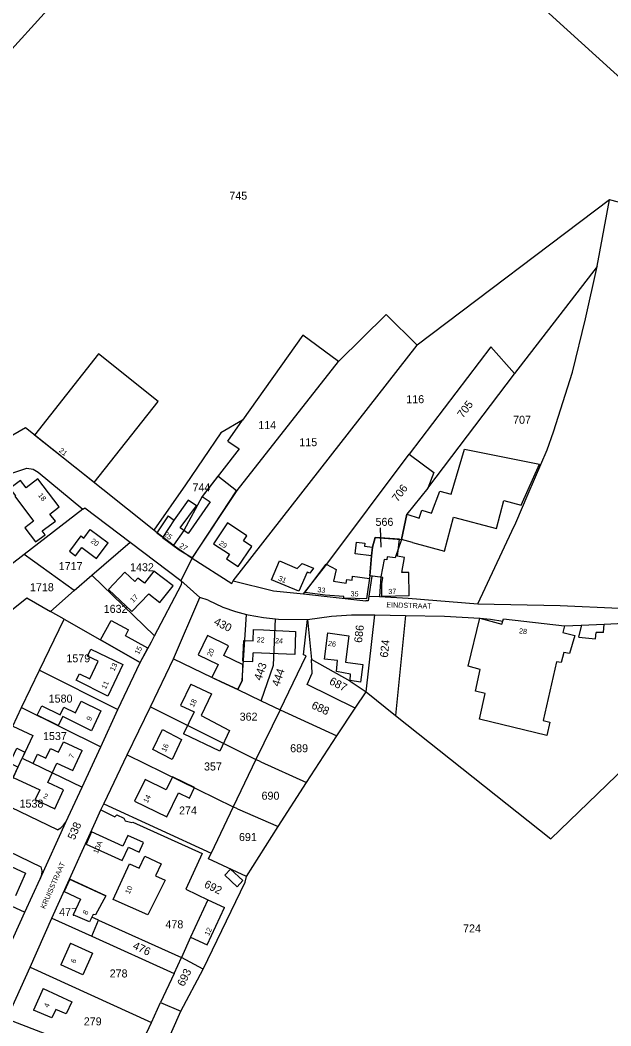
# Model space of a CAD drawing. Extents: x 191922 to 199923, y 328959 to 333350.
# Drawn here: x 193917.9 to 194117.2, y 331172.1 to 331511.5 of the extents above; entities that cross this region are included whole.
import ezdxf

# ---------------------------------------------------------------- set-up
doc = ezdxf.new("R2010")
doc.units = 0
for name, color, linetype in [('bestemmingsplangebied', 7, 'Continuous'), ('bouwvlak', 7, 'Continuous'), ('enkelbestemming', 7, 'Continuous'), ('Level 14', 7, 'Continuous'), ('Level 6', 7, 'Continuous'), ('maatvoering - maximum aantal wooneenheden', 7, 'Continuous'), ('Maatvoering_symbolen', 7, 'Continuous'), ('recreatiewoning', 7, 'Continuous')]:
    doc.layers.add(name, color=color, linetype=linetype)

msp = doc.modelspace()

# ---------------------------------------------------------------- linework, layer by layer
at = {"layer": 'bestemmingsplangebied'}
for p, q in [((193924.01, 331358.89), (193939.06, 331346.4)), ((193924.01, 331358.89), (193939.06, 331346.4)), ((193939.06, 331346.4), (193939.73, 331346.92)), ((193939.06, 331346.4), (193939.73, 331346.92)), ((193939.73, 331346.92), (193954.95, 331335.36)), ((193939.73, 331346.92), (193954.95, 331335.36)), ((193954.95, 331335.36), (193972.06, 331322.37)), ((193954.95, 331335.36), (193972.06, 331322.37)), ((193963.26, 331303.69), (193972.27, 331321.01)), ((193963.26, 331303.69), (193972.27, 331321.01)), ((193950.86, 331278.88), (193958.33, 331294.73)), ((193950.86, 331278.88), (193958.33, 331294.73)), ((193945.08, 331266.26), (193950.86, 331278.88)), ((193945.08, 331266.26), (193950.86, 331278.88)), ((193938.76, 331252.68), (193945.08, 331266.26)), ((193938.76, 331252.68), (193945.08, 331266.26)), ((193933.27, 331240.86), (193938.76, 331252.68)), ((193933.27, 331240.86), (193938.76, 331252.68)), ((193924.61, 331221.7), (193933.27, 331240.86)), ((193924.61, 331221.7), (193933.27, 331240.86)), ((193919.5, 331210.49), (193924.61, 331221.7)), ((193919.5, 331210.49), (193924.61, 331221.7)), ((193913.61, 331197.55), (193919.5, 331210.49)), ((193913.61, 331197.55), (193919.5, 331210.49))]:
    msp.add_line(p, q, dxfattribs=at)
for points in [[(193894.88, 331351.87), (193895.31, 331351.92), (193920.17, 331360.26), (193922.25, 331359.96), (193924.01, 331358.89)], [(193894.88, 331351.87), (193895.31, 331351.92), (193920.17, 331360.26), (193922.25, 331359.96), (193924.01, 331358.89)], [(193972.27, 331321.01), (193972.44, 331321.73), (193972.06, 331322.37)], [(193972.27, 331321.01), (193972.44, 331321.73), (193972.06, 331322.37)], [(193958.33, 331294.73), (193962.14, 331301.66), (193963.26, 331303.69)], [(193958.33, 331294.73), (193962.14, 331301.66), (193963.26, 331303.69)]]:
    msp.add_lwpolyline(points, dxfattribs=at)
at = {"layer": 'bouwvlak'}
msp.add_line((194039.38, 331340.16), (194039.52, 331333.61), dxfattribs=at)
at = {"layer": 'Level 6'}
for p, q in [((194116.68, 331450.86), (194051.85, 331401.76)), ((194146.82, 331442.78), (194116.68, 331450.86)), ((194112.51, 331428.33), (194084.68, 331392.19)), ((194108.62, 331410.63), (194112.51, 331428.33)), ((194041.39, 331412.18), (194025.24, 331396.29)), ((194051.85, 331401.76), (194041.39, 331412.18)), ((194013.28, 331405.2), (193992.93, 331376.42)), ((194025.24, 331396.29), (194013.28, 331405.2)), ((193989.8, 331322.21), (194051.85, 331401.76)), ((194076.68, 331401.25), (194049.09, 331364.97)), ((194084.68, 331392.19), (194076.68, 331401.25)), ((193991.06, 331352.77), (194025.24, 331396.29)), ((194055.4, 331353.55), (194084.65, 331392.15)), ((194084.68, 331392.19), (194084.65, 331392.15)), ((193992.93, 331376.42), (193985.56, 331372.16)), ((193987.93, 331369.36), (193992.93, 331376.42)), ((193919.74, 331373.91), (193915.4, 331371.43)), ((193962.99, 331339.35), (193919.74, 331373.91)), ((193985.56, 331372.16), (193973.64, 331354.7)), ((193987.93, 331369.36), (193991.78, 331366.79)), ((193991.78, 331366.79), (193979.33, 331350.76)), ((194021.36, 331327.92), (194049.09, 331364.97)), ((193973.64, 331354.7), (193962.99, 331339.35)), ((193975.96, 331329.91), (193991.06, 331352.77)), ((194055.4, 331353.55), (194048.34, 331344.81)), ((193979.33, 331350.76), (193973.09, 331339.23)), ((193939.06, 331346.4), (193919.23, 331331.1)), ((194048.34, 331344.81), (194046.58, 331336.15)), ((193973.09, 331339.23), (193969.58, 331334.29)), ((193942.09, 331324.22), (193954.95, 331335.36)), ((193969.55, 331334.24), (193966, 331337.04)), ((193969.58, 331334.29), (193969.55, 331334.24)), ((193969.58, 331334.29), (193971.51, 331332.89)), ((194046.58, 331336.15), (194044.43, 331330.06)), ((193919.23, 331331.1), (193908.36, 331322.8)), ((193936.08, 331318.96), (193919.23, 331331.1)), ((193971.51, 331332.89), (193975.96, 331329.91)), ((193975.96, 331329.91), (193972.06, 331322.37)), ((193975.96, 331329.91), (193972.06, 331322.37)), ((194013.5, 331317.92), (194021.36, 331327.92)), ((194040.65, 331329.47), (194039.58, 331323.63)), ((194041.54, 331329.31), (194040.65, 331329.47)), ((194041.67, 331330.33), (194041.54, 331329.31)), ((194044.43, 331330.06), (194041.67, 331330.33)), ((193936.08, 331318.96), (193942.09, 331324.22)), ((193963.26, 331303.69), (193942.09, 331324.22)), ((194036.49, 331323.83), (194035.5, 331317.04)), ((194036.49, 331323.83), (194035.89, 331323.92)), ((193972.06, 331322.37), (193978.45, 331316.61)), ((194039.58, 331323.63), (194039.08, 331317.01)), ((193928.12, 331311.95), (193936.08, 331318.96)), ((194013.5, 331317.92), (194034.45, 331315.56)), ((194013.5, 331317.92), (194034.45, 331315.56)), ((194035.5, 331317.04), (194035.27, 331315.47)), ((194035.5, 331317.04), (194035.27, 331315.47)), ((194035.5, 331317.04), (194039.08, 331317.01)), ((194035.5, 331317.04), (194039.08, 331317.01)), ((193969.63, 331295.98), (193978.45, 331316.61)), ((193981.36, 331315.78), (193978.45, 331316.61)), ((194035.27, 331315.47), (194034.45, 331315.56)), ((194035.27, 331315.47), (194034.45, 331315.56)), ((193932.68, 331309.36), (193928.12, 331311.95)), ((193992.79, 331288.67), (193994.22, 331310.92)), ((194014.78, 331309.18), (194022.9, 331310.39)), ((194022.9, 331310.39), (194029.69, 331310.78)), ((194029.69, 331310.78), (194032.22, 331310.84)), ((194032.22, 331310.84), (194037.53, 331310.75)), ((194034.58, 331284.75), (194037.53, 331310.75)), ((194037.53, 331310.75), (194047.84, 331310.54)), ((194047.84, 331310.54), (194044.56, 331276.78)), ((194047.84, 331310.54), (194061.04, 331310.28)), ((194061.04, 331310.28), (194072.99, 331309.68)), ((193924.4, 331292.16), (193932.68, 331309.36)), ((193932.68, 331309.36), (193958.33, 331294.73)), ((194000, 331309.85), (194003.99, 331309.47)), ((194003.34, 331293.77), (194003.99, 331309.47)), ((194014.78, 331309.18), (194016.21, 331295.76)), ((194072.99, 331309.68), (194076.56, 331309.3)), ((193961.84, 331279.77), (193969.63, 331295.98)), ((193969.63, 331295.98), (193985.75, 331288.17)), ((193999.24, 331281.8), (194003.34, 331293.77)), ((194029.21, 331288.39), (194016.21, 331295.76)), ((193918.33, 331279.5), (193924.4, 331292.16)), ((193924.4, 331292.16), (193950.86, 331278.88)), ((193985.75, 331288.17), (193991.35, 331285.6)), ((193991.35, 331285.6), (193992.79, 331288.67)), ((194029.21, 331288.39), (194034.58, 331284.75)), ((193991.35, 331285.6), (193999.24, 331281.8)), ((194030.91, 331279.29), (194034.58, 331284.75)), ((194034.58, 331284.75), (194044.56, 331276.78)), ((193954.02, 331263.52), (193961.84, 331279.77)), ((193961.84, 331279.77), (193997.38, 331262.02)), ((193999.24, 331281.8), (194005.55, 331278.72)), ((193915.37, 331273.23), (193918.33, 331279.5)), ((193918.33, 331279.5), (193945.08, 331266.26)), ((194005.55, 331278.72), (193997.38, 331262.02)), ((194005.55, 331278.72), (194024.73, 331269.95)), ((194024.73, 331269.95), (194030.91, 331279.29)), ((193915.37, 331273.23), (193922.18, 331270.01)), ((193922.18, 331270.01), (193918.52, 331262.46)), ((194014.47, 331254.19), (194024.73, 331269.95)), ((193954.02, 331263.52), (193989.74, 331246)), ((193911.62, 331247.39), (193918.52, 331262.46)), ((193918.52, 331262.46), (193938.76, 331252.68)), ((193997.38, 331262.02), (193989.74, 331246)), ((193999.03, 331261.2), (193997.38, 331262.02)), ((193999.03, 331261.2), (194014.47, 331254.19)), ((194004.93, 331239.31), (194014.47, 331254.19)), ((193930.45, 331238.27), (193911.62, 331247.39)), ((193945.13, 331244.95), (193946.08, 331247.01)), ((193946.08, 331247.01), (193982.33, 331230.34)), ((193989.74, 331246), (193982.33, 331230.34)), ((193991.21, 331245.28), (193989.74, 331246)), ((193943.26, 331240.93), (193945.13, 331244.95)), ((193945.13, 331244.95), (193949.88, 331242.64)), ((193991.21, 331245.28), (194004.93, 331239.31)), ((193930.45, 331238.27), (193931.6, 331238.88)), ((193938.2, 331229.78), (193943.26, 331240.93)), ((193994.23, 331222.45), (194004.93, 331239.31)), ((193906.42, 331234.6), (193924.91, 331225.72)), ((193925.05, 331223), (193924.61, 331221.7)), ((193899.48, 331219.57), (193919.5, 331210.49)), ((193928.61, 331208.44), (193934.52, 331221.62)), ((193934.52, 331221.62), (193946.75, 331215.98)), ((193921.21, 331191.94), (193928.61, 331208.44)), ((193928.61, 331208.44), (193942.09, 331202.38)), ((193944.36, 331207.76), (193942.02, 331208.78)), ((193942.09, 331202.38), (193944.36, 331207.76)), ((193944.36, 331207.76), (193972.26, 331195.17)), ((193942.09, 331202.38), (193969.79, 331189.76)), ((193969.79, 331189.76), (193972.26, 331195.17)), ((193979.61, 331191.16), (193972.26, 331195.17)), ((193913.39, 331174.5), (193921.21, 331191.94)), ((193921.21, 331191.94), (193962.14, 331173.17)), ((193969.79, 331189.76), (193965.27, 331179.93)), ((193972.04, 331176.99), (193979.61, 331191.16)), ((193962.14, 331173.17), (193965.27, 331179.93)), ((193965.27, 331179.93), (193972.04, 331176.99)), ((193913.39, 331174.5), (193955.22, 331158.36)), ((193963.01, 331156.46), (193972.04, 331176.99)), ((193955.22, 331158.36), (193962.14, 331173.17))]:
    msp.add_line(p, q, dxfattribs=at)
for points in [[(193849.14, 331429.16), (193943.57, 331533.13), (194002.48, 331598.76)], [(194002.48, 331598.76), (194091.51, 331518.05), (194159.32, 331456.57)], [(194112.51, 331428.33), (194112.54, 331428.46), (194116.68, 331450.86)], [(194072.28, 331314.51), (194083.78, 331338.97), (194085.09, 331341.84), (194089.23, 331351.63), (194095.63, 331366.44), (194097.81, 331372.51), (194104.27, 331392.66), (194108.62, 331410.63)], [(194049.09, 331364.97), (194057.44, 331358.83), (194055.4, 331353.55)], [(193966, 331337.04), (193963.66, 331338.81), (193962.99, 331339.35)], [(194035.89, 331323.92), (194036.38, 331330.7), (194036.74, 331333.63), (194037.68, 331336.87), (194046.58, 331336.15)], [(193975.96, 331329.91), (193989.27, 331321.39), (193989.8, 331322.21)], [(193975.96, 331329.91), (193989.27, 331321.39), (193989.8, 331322.21)], [(193989.8, 331322.21), (194003.34, 331318.89), (194013.5, 331317.92)], [(193989.8, 331322.21), (194003.34, 331318.89), (194013.5, 331317.92)], [(193909.96, 331319.48), (193913.85, 331311.5), (193920.14, 331316.47), (193928.12, 331311.95)], [(194039.08, 331317.01), (194048.73, 331316.46), (194072.28, 331314.51)], [(194039.08, 331317.01), (194048.73, 331316.46), (194072.28, 331314.51)], [(193981.36, 331315.78), (193986.26, 331313.39), (193990.49, 331311.9), (193994.22, 331310.92)], [(194072.28, 331314.51), (194100.06, 331313.92), (194119.92, 331313.04), (194119.84, 331312.04), (194135.4, 331312.91)], [(194072.28, 331314.51), (194100.06, 331313.92), (194119.92, 331313.04), (194119.84, 331312.04), (194135.4, 331312.91)], [(193994.22, 331310.92), (193994.82, 331310.76), (194000, 331309.85)], [(194003.99, 331309.47), (194005.03, 331309.37), (194014.78, 331309.18)], [(194005.55, 331278.72), (194014.34, 331296.9), (194013.52, 331297.32), (194014.78, 331309.18)], [(194076.56, 331309.3), (194080.68, 331308.6), (194080.91, 331309.46)], [(194080.91, 331309.46), (194101.49, 331307.1), (194107.2, 331307.31), (194114.92, 331307.58)], [(194114.92, 331307.58), (194132.9, 331308.48), (194143.08, 331308.69), (194172.57, 331307.22), (194171.53, 331306.1)], [(194030.91, 331279.29), (194014.7, 331287.28), (194016.41, 331291.1), (194016.21, 331295.76)], [(194044.56, 331276.78), (194096.86, 331235.18), (194134.84, 331271.78)], [(193946.08, 331247.01), (193946.19, 331247.24), (193954.02, 331263.52)], [(193949.88, 331242.64), (193950.51, 331243.28), (193952.89, 331242.22), (193953.28, 331241.25), (193955.53, 331240.67), (193955.85, 331240.87), (193979.31, 331230.22), (193973.78, 331218.23), (193981.23, 331214.63), (193975.37, 331202.01), (193972.26, 331195.17)], [(193931.6, 331238.88), (193932.56, 331239.76), (193933.27, 331240.86)], [(193934.52, 331221.62), (193936.17, 331225.31), (193938.2, 331229.78)], [(193994.23, 331222.45), (193981.41, 331228.42), (193982.33, 331230.34)], [(193924.91, 331225.72), (193925.15, 331224.37), (193925.05, 331223)], [(193979.61, 331191.16), (193993.77, 331220.62), (193994.23, 331222.45)], [(193946.75, 331215.98), (193943.25, 331209.52), (193942.49, 331209.71), (193942.02, 331208.78)]]:
    msp.add_lwpolyline(points, dxfattribs=at)
at = {"layer": 'recreatiewoning'}
for p, q in [((193942.88, 331355.47), (193964.42, 331382.72)), ((193942.88, 331355.47), (193922.75, 331371.45)), ((193975.99, 331330.04), (193990.91, 331352.62)), ((193967.86, 331344.15), (193963.96, 331338.48)), ((193967.86, 331344.15), (193969.82, 331342.7)), ((194046.58, 331336.15), (194048.34, 331344.81)), ((193969.88, 331342.79), (193966, 331337.04)), ((193965.92, 331336.92), (193971.55, 331332.75)), ((194050.26, 331335.18), (194046.58, 331336.15)), ((193971.55, 331332.75), (193975.99, 331330.04)), ((194035.89, 331323.92), (194034.77, 331316.19)), ((194011.9, 331318.76), (194002.67, 331322.57)), ((194107.2, 331307.31), (194114.92, 331307.58)), ((194114.68, 331304.77), (194114.92, 331307.58)), ((194000, 331305.73), (194010.81, 331305.19)), ((194111.97, 331302.65), (194112.21, 331304.82)), ((194114.68, 331304.77), (194112.21, 331304.82)), ((193993.04, 331295.18), (193993.38, 331302.17)), ((194106.38, 331303.3), (194111.97, 331302.65)), ((193996.39, 331295.02), (193996.54, 331297.91)), ((193952.52, 331294.03), (193947.51, 331283.39)), ((193992.94, 331293.99), (193992.79, 331288.67)), ((193993.04, 331295.18), (193996.39, 331295.02)), ((193945.15, 331278.4), (193942, 331271.69)), ((193962.67, 331265.36), (193965.92, 331272.12)), ((193965.92, 331272.12), (193972.33, 331268.69)), ((193934.66, 331221.55), (193946.75, 331215.98)), ((193966.78, 331221.25), (193960.96, 331209.57)), ((193960.96, 331209.57), (193949.29, 331214.73)), ((193981.23, 331214.63), (193986.87, 331212.05)), ((193934.85, 331200.04), (193931.57, 331192.73)), ((193934.85, 331200.04), (193942.31, 331196.57)), ((193925.67, 331184.69), (193922.35, 331177.39)), ((193925.67, 331184.69), (193935.3, 331180.16))]:
    msp.add_line(p, q, dxfattribs=at)
for points in [[(193964.42, 331382.72), (193944.28, 331398.85), (193922.75, 331371.45)], [(194048.34, 331344.81), (194052.54, 331343.35), (194053.35, 331346.1), (194056.61, 331345.06), (194059.49, 331352.47), (194063.26, 331351.48), (194067.74, 331366.72), (194093.12, 331361.66)], [(194050.26, 331335.18), (194061.06, 331332.31), (194064.03, 331343.69), (194078.63, 331339.95), (194081.09, 331349.39), (194086.9, 331347.81), (194093.12, 331361.66)], [(193929.8, 331342.36), (193927.94, 331344.78), (193931.09, 331347.19), (193923.81, 331356.7), (193919.88, 331353.68), (193918.02, 331356.1), (193914.42, 331353.38), (193916.26, 331350.95), (193916.08, 331350.81)], [(193990.91, 331352.62), (193984.61, 331357.57), (193979.33, 331350.76), (193982.04, 331348.86), (193974.59, 331338.18), (193971.9, 331340.12), (193977.42, 331347.52), (193974.55, 331349.52), (193969.88, 331342.79)], [(193916.08, 331350.81), (193922.43, 331342.36), (193919.5, 331340.17), (193923.11, 331335.43), (193926.32, 331337.83), (193925.36, 331339.09), (193929.8, 331342.36)], [(193991.47, 331327.05), (193996.04, 331333.88), (193993.23, 331335.76), (193994.34, 331337.43), (193987.8, 331341.81), (193983.11, 331334.79)], [(193938.31, 331337.39), (193934.49, 331332.25), (193936.61, 331330.69), (193938.65, 331333.47), (193943.69, 331329.76), (193947.63, 331335.06)], [(193938.31, 331337.39), (193939.36, 331336.62), (193941.51, 331339.55), (193947.63, 331335.06)], [(193963.96, 331338.48), (193966, 331337.04), (193965.92, 331336.92)], [(193983.11, 331334.79), (193988.46, 331331.24), (193987.46, 331329.72), (193991.47, 331327.05)], [(194036.38, 331330.7), (194030.93, 331331.37), (194031.36, 331335.34), (194034.19, 331334.99), (194034.07, 331333.96), (194036.74, 331333.63)], [(194045.91, 331336.35), (194037.68, 331336.87), (194036.74, 331333.63)], [(194049.11, 331317.23), (194049.05, 331325.09), (194046.66, 331325.08), (194047.55, 331330.18), (194045.2, 331330.63), (194045.91, 331336.35)], [(194036.74, 331333.63), (194036.38, 331330.7), (194035.89, 331323.92)], [(194002.67, 331322.57), (194005.38, 331328.99), (194011.3, 331326.4), (194013.07, 331328.09), (194016.81, 331326.5)], [(194013.93, 331318.37), (194021.09, 331327.84), (194024.52, 331326.08), (194023.56, 331322.1), (194027.91, 331321.45), (194028.06, 331322.69), (194029.87, 331322.49), (194029.97, 331323.83), (194035.76, 331323.03)], [(193955.56, 331311.94), (193961.24, 331317.89), (193965.04, 331314.9), (193969.48, 331320.54), (193962.98, 331325.56), (193959.8, 331321.45), (193957.56, 331323.19), (193956.62, 331321.98), (193953.25, 331325.17), (193947.69, 331319.37), (193955.56, 331311.94)], [(194016.81, 331326.5), (194015.56, 331324.82), (194014.68, 331325.19), (194011.9, 331318.76)], [(194049.11, 331317.23), (194039.95, 331317.02), (194039.85, 331321.21), (194040.23, 331323.38), (194035.89, 331323.92)], [(194034.77, 331316.19), (194027.07, 331316.4), (194027.09, 331316.92), (194020.76, 331317.42), (194013.93, 331318.37)], [(193958.33, 331294.73), (193945.02, 331302.38), (193948.55, 331308.84), (193954.47, 331305.7)], [(194105.01, 331303.79), (194103.2, 331297.7), (194101.26, 331298.03), (194100.35, 331294.65), (194098.87, 331294.9), (194094.29, 331275.13), (194096.56, 331274.58), (194095.59, 331270.11), (194072.83, 331275.62), (194074.71, 331284.23), (194071.5, 331285.03), (194073.06, 331292.33), (194069.04, 331293.42), (194072.99, 331309.68)], [(194072.99, 331309.68), (194080.42, 331307.61), (194080.91, 331309.46), (194101.49, 331307.1), (194100.96, 331304.85), (194105.01, 331303.79)], [(194106.38, 331303.3), (194107.29, 331307.01), (194107.13, 331307.05), (194107.2, 331307.31)], [(193958.33, 331294.73), (193960.98, 331299.57), (193953.39, 331303.73), (193954.47, 331305.7)], [(193992.94, 331293.99), (193986.56, 331297.02), (193988.19, 331300.37), (193981.11, 331303.81), (193977.97, 331297.29), (193984.69, 331294.06), (193982.54, 331289.59)], [(193993.38, 331302.17), (193996.47, 331302.03), (193996.64, 331305.89), (194000, 331305.73)], [(194010.81, 331305.19), (194010.53, 331297.44), (193996.54, 331297.91)], [(194033.54, 331293.97), (194032.69, 331288.04), (194029.24, 331288.59), (194029.3, 331290.81), (194024.6, 331291.62), (194024.94, 331295.36), (194020.57, 331295.82), (194021.71, 331304.67)], [(194021.71, 331304.67), (194028.81, 331303.7), (194027.59, 331294.78), (194033.54, 331293.97)], [(193947.51, 331283.39), (193936.83, 331288.7), (193937.89, 331290.92), (193941.4, 331289.2), (193944.22, 331295.14), (193940.64, 331296.87), (193941.76, 331299.25), (193952.52, 331294.03)], [(193975.49, 331287.42), (193972.03, 331280.21), (193976.61, 331278.02), (193973.04, 331270.58)], [(193975.49, 331287.42), (193982.4, 331284.1), (193978.9, 331276.86), (193988.56, 331271.75)], [(193992.79, 331288.67), (193991.35, 331285.6), (193982.54, 331289.59)], [(193942, 331271.69), (193932.24, 331276.47), (193930.76, 331273.42), (193923.62, 331276.92), (193925.16, 331280.09), (193931.4, 331277.04), (193932.67, 331279.65), (193936.6, 331277.74), (193938.49, 331281.63), (193945.15, 331278.4)], [(193988.56, 331271.75), (193985.27, 331264.81), (193973.04, 331270.58)], [(193930.84, 331264.48), (193932.5, 331267.98), (193938.83, 331264.98)], [(193972.33, 331268.69), (193969.22, 331261.99), (193962.67, 331265.36)], [(193917.11, 331259.41), (193914.37, 331260.69), (193916.72, 331265.77), (193919.45, 331264.49), (193918.52, 331262.46), (193922.27, 331260.66), (193923.72, 331263.75), (193926.56, 331262.39), (193928.11, 331265.66), (193930.84, 331264.48)], [(193917.11, 331259.41), (193915.49, 331255.86), (193924.5, 331251.72), (193922.97, 331248.52), (193929.56, 331245.37), (193932.55, 331251.74), (193927.17, 331254.26), (193930.23, 331260.75), (193935.61, 331258.21), (193938.83, 331264.98)], [(193969.28, 331256.12), (193967.14, 331251.72), (193960.02, 331255.18), (193956.5, 331247.95), (193967.4, 331242.67)], [(193967.4, 331242.67), (193971.29, 331250.71), (193974.96, 331248.94), (193976.7, 331252.54), (193969.28, 331256.12)], [(193954.25, 331236.36), (193952.55, 331232.74), (193942.01, 331237.61), (193940.13, 331233.45), (193952.3, 331227.84), (193954.41, 331232.43), (193958.07, 331230.73), (193959.53, 331233.96), (193954.25, 331236.36)], [(193904.47, 331230.58), (193907.69, 331229.08), (193907.51, 331228.69), (193913.19, 331226.07), (193913.38, 331226.48), (193919.73, 331223.57), (193916.31, 331216.01)], [(193949.29, 331214.73), (193954.81, 331226.72), (193958.01, 331225.25), (193959.91, 331229.32), (193965.49, 331226.75), (193963.57, 331222.72), (193966.78, 331221.25)], [(193986.91, 331222.89), (193988.85, 331224.98), (193993.04, 331221.09), (193991.11, 331219), (193986.91, 331222.89)], [(193946.75, 331215.98), (193934.66, 331221.55), (193932.76, 331217.37), (193938.23, 331214.86), (193935.8, 331209.55)], [(193946.75, 331215.98), (193943.25, 331209.52), (193942.49, 331209.71), (193941.3, 331207.24), (193935.8, 331209.55)], [(193981.23, 331214.63), (193975.37, 331202.01), (193980.95, 331199.41), (193986.87, 331212.05)], [(193942.31, 331196.57), (193939.08, 331189.28), (193931.57, 331192.73)], [(193935.3, 331180.16), (193933.36, 331176.11), (193929.93, 331177.59), (193928.58, 331174.77), (193922.35, 331177.39)]]:
    msp.add_lwpolyline(points, dxfattribs=at)

# ---------------------------------------------------------------- texts
at = {"layer": 'enkelbestemming'}
for s, p in [('745', (193988.45, 331450.87)), ('116', (194048.15, 331382.2)), ('114', (193998.21, 331373.47)), ('707', (194084.18, 331375.26)), ('115', (194012.07, 331367.7)), ('744', (193976.04, 331352.46)), ('566', (194037.77, 331340.81)), ('1717', (193930.9, 331325.88)), ('1432', (193954.97, 331325.5)), ('1718', (193921.2, 331318.75)), ('1632', (193946.07, 331311.45)), ('1579', (193933.49, 331294.76)), ('1580', (193927.51, 331281.17)), ('1537', (193925.6, 331268.53)), ('1538', (193917.68, 331245.73))]:
    msp.add_text(s, height=2.7, dxfattribs=at).set_placement(p)
for s, rotation, p in [('705', 52.8769, (194067.23, 331376.97)), ('706', 53.2913, (194045.22, 331348.69)), ('362', 0, (193991.93, 331275.07)), ('689', 0, (194008.98, 331264.41)), ('357', 0, (193979.91, 331258.26)), ('690', 0, (193999.32, 331248.4)), ('274', 0, (193971.48, 331243.41)), ('691', 0, (193991.7, 331234.45)), ('477', 0, (193931.03, 331209.17)), ('478', 0, (193966.9, 331205.01)), ('724', 0, (194067.3, 331203.6)), ('278', 0, (193948.08, 331188.42)), ('279', 0, (193939.35, 331172.25))]:
    msp.add_text(s, height=2.7, rotation=rotation, dxfattribs=at).set_placement(p)
at = {"layer": 'Level 14'}
for s, rotation, p in [('430', 333.538, (193983.01, 331307.62)), ('686', 83.3304, (194033.18, 331301.23)), ('624', 84.1117, (194041.91, 331296.26)), ('443', 71.1455, (193999.2, 331288.41)), ('444', 71.3287, (194005.23, 331286.39)), ('687', 332.945, (194021.93, 331287.54)), ('688', 335.5034, (194015.92, 331279.34)), ('538', 66.4003, (193936.22, 331234.62)), ('692', 333.7434, (193979.71, 331218.99)), ('476', 334.805, (193955.65, 331198.23)), ('693', 63.9777, (193973.12, 331185.14))]:
    msp.add_text(s, height=2.7, rotation=rotation, dxfattribs=at).set_placement(p)
at = {"layer": 'maatvoering - maximum aantal wooneenheden'}
for s, rotation, p in [('21', 321.5819, (193930.82, 331365.93)), ('18', 307.3973, (193923.82, 331351.09)), ('25', 323.5087, (193966.2, 331337.59)), ('20', 323.7492, (193941.5, 331335.34)), ('27', 328.584, (193971.42, 331333.66)), ('29', 326.469, (193984.74, 331334.55)), ('31', 337.5918, (194004.78, 331322.46)), ('17', 46.2983, (193956.02, 331314.74)), ('33', 352.0644, (194018.06, 331318.5)), ('35', 358.4518, (194029.33, 331317.04)), ('37', 1.3189, (194042.09, 331317.77)), ('28', 353.4509, (194086.1, 331304.54)), ('15', 61.2797, (193957.87, 331297.22)), ('22', 357.1891, (193997.62, 331301.54)), ('24', 357.1891, (194003.84, 331301.23)), ('26', 352.2348, (194021.65, 331300.34)), ('20', 64.3072, (193982.36, 331296.51)), ('13', 64.7684, (193949.62, 331291.62)), ('11', 64.7684, (193946.75, 331285.54)), ('18', 64.3838, (193976.42, 331279.44)), ('9', 64.8202, (193941.71, 331274.84)), ('16', 64.3321, (193966.96, 331264.37)), ('7', 64.6402, (193935.73, 331262.19)), ('2', 334.3838, (193925.55, 331249.07)), ('14', 64.0758, (193960.88, 331247.13)), ('10A', 67.8258, (193944.06, 331230.02)), ('10', 65.2809, (193954.78, 331216.39)), ('8', 65.409, (193940.46, 331209.39)), ('12', 64.8965, (193981.55, 331202.33)), ('6', 65.8454, (193936.42, 331193.04)), ('4', 65.5893, (193927.38, 331178.05))]:
    msp.add_text(s, height=1.75, rotation=rotation, dxfattribs=at).set_placement(p)
at = {"layer": 'Maatvoering_symbolen'}
for s, rotation, p in [('EINDSTRAAT', 358.2226, (194041.38, 331313.32)), ('KRUISSTRAAT', 66.154, (193926.26, 331211.41))]:
    msp.add_text(s, height=1.75, rotation=rotation, dxfattribs=at).set_placement(p)

doc.saveas('drawing.dxf')
